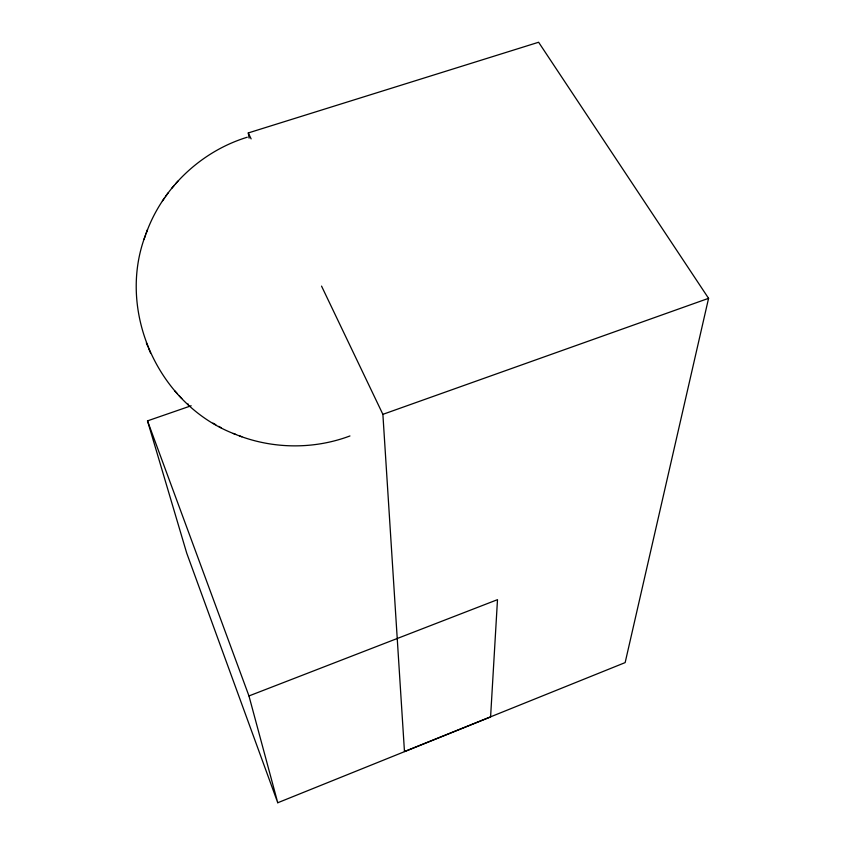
<?xml version="1.0" encoding="UTF-8"?>
<svg xmlns="http://www.w3.org/2000/svg" width="845" height="845" viewBox="0 0 845 845"><rect width="100%" height="100%" fill="white"/><g stroke="black" fill="none" stroke-linecap="round" stroke-linejoin="round"><path stroke-width="1.27" d="M249.085 138.157L248.282 132.94L538.614 42.25L708.575 298.338L625.152 662.596L404.47 751.543L382.88 414.346L321.544 286.106M145.52 235.1C116.209 311.763 158.871 405.801 235.776 434.436M145.995 233.801C162.177 188.108 200.941 151.371 247.258 137.228M143.967 239.441L147.516 229.555M162.409 200.983L164.786 197.614M165.821 196.156L168.113 192.903M171.704 188.319L174.239 185.404M175.559 183.861L177.978 181.073M277.751 802.75L490.586 716.961L497.494 599.665L248.958 695.942L277.751 802.75L186.724 553.158L147.505 420.873L191.16 405.769M349.957 435.957C312.618 450.026 269.988 449.044 233.273 433.453M382.88 414.346L708.575 298.338M239.494 435.851L241.818 436.77M218.728 426.376L221.422 427.866M212.972 423.134L215.802 424.708M174.683 390.802L177.492 393.833M179.066 395.576L181.802 398.534M248.282 132.94L251.123 138.876M146.333 342.848L148.129 347.147M148.731 348.679L150.516 352.946M188.034 403.921L188.984 406.382M147.505 420.873L248.958 695.942"/></g></svg>
